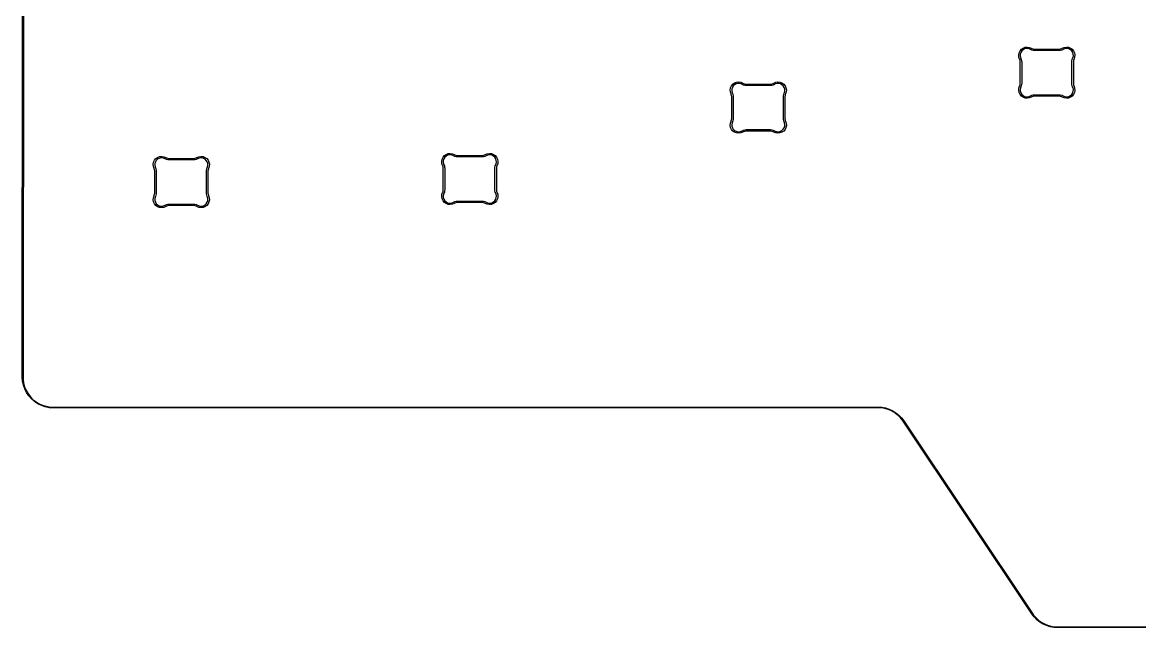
# Model space of a CAD drawing. Header units: inches. Extents: x 0.1 to 12.1, y -5.6 to -1.9.
# Drawn here: x 0.125 to 3.022, y -5.028 to -3.459 of the extents above; entities that cross this region are included whole.
import ezdxf

# ---------------------------------------------------------------- set-up
doc = ezdxf.new("R2010")
doc.units = ezdxf.units.IN
doc.header["$MEASUREMENT"] = 0
doc.layers.add('Edge.Cuts', color=254, linetype='CONTINUOUS', true_color=0xd0d2cd)

msp = doc.modelspace()

# ---------------------------------------------------------------- linework, layer by layer
at = {"layer": 'Edge.Cuts', "linetype": 'CONTINUOUS'}
for p, q in [((0.1252, -4.3789), (0.1266, -2.2067)), ((0.1286, -2.2067), (0.1272, -4.3789)), ((2.7098, -3.5383), (2.7122, -3.5333)), ((2.7122, -3.5333), (2.7157, -3.5291)), ((2.7167, -3.5335), (2.7143, -3.5374)), ((2.7157, -3.5291), (2.7202, -3.5259)), ((2.7201, -3.5305), (2.7167, -3.5335)), ((2.7241, -3.5283), (2.7201, -3.5305)), ((2.7202, -3.5259), (2.7254, -3.524)), ((2.7285, -3.5273), (2.7241, -3.5283)), ((2.7254, -3.524), (2.7308, -3.5234)), ((2.733, -3.5273), (2.7285, -3.5273)), ((2.7308, -3.5234), (2.7363, -3.5242)), ((2.7374, -3.5286), (2.733, -3.5273)), ((2.7363, -3.5242), (2.7413, -3.5263)), ((2.7394, -3.5297), (2.7374, -3.5286)), ((2.7428, -3.5313), (2.7394, -3.5297)), ((2.7413, -3.5263), (2.7427, -3.5271)), ((2.7427, -3.5271), (2.7456, -3.5282)), ((2.7465, -3.5323), (2.7428, -3.5313)), ((2.7456, -3.5282), (2.7487, -3.5287)), ((2.7503, -3.5327), (2.7465, -3.5323)), ((2.7487, -3.5287), (2.7503, -3.5287)), ((2.7503, -3.5287), (2.7503, -3.5287)), ((2.7503, -3.5287), (2.8128, -3.5287)), ((2.8128, -3.5327), (2.7503, -3.5327)), ((2.7503, -3.5327), (2.7503, -3.5327)), ((2.8128, -3.5287), (2.8144, -3.5287)), ((2.8166, -3.5323), (2.8128, -3.5327)), ((2.8144, -3.5287), (2.8175, -3.5282)), ((2.8203, -3.5313), (2.8166, -3.5323)), ((2.8175, -3.5282), (2.8204, -3.5271)), ((2.8238, -3.5297), (2.8203, -3.5313)), ((2.8204, -3.5271), (2.8218, -3.5263)), ((2.8218, -3.5263), (2.8268, -3.5242)), ((2.8257, -3.5286), (2.8238, -3.5297)), ((2.8301, -3.5273), (2.8257, -3.5286)), ((2.8268, -3.5242), (2.8323, -3.5234)), ((2.8346, -3.5273), (2.8301, -3.5273)), ((2.8323, -3.5234), (2.8378, -3.524)), ((2.839, -3.5283), (2.8346, -3.5273)), ((2.8378, -3.524), (2.8429, -3.5259)), ((2.843, -3.5305), (2.839, -3.5283)), ((2.8429, -3.5259), (2.8474, -3.5291)), ((2.8464, -3.5335), (2.843, -3.5305)), ((2.8488, -3.5374), (2.8464, -3.5335)), ((2.8474, -3.5291), (2.8509, -3.5333)), ((2.8509, -3.5333), (2.8533, -3.5383)), ((2.7088, -3.5437), (2.7098, -3.5383)), ((2.7092, -3.5492), (2.7088, -3.5437)), ((2.7109, -3.5544), (2.7092, -3.5492)), ((2.7115, -3.5556), (2.7109, -3.5544)), ((2.7109, -3.5544), (2.7109, -3.5544)), ((2.7123, -3.5581), (2.7115, -3.5556)), ((2.7127, -3.5608), (2.7123, -3.5581)), ((2.7129, -3.5417), (2.7126, -3.5462)), ((2.7126, -3.5462), (2.7135, -3.5507)), ((2.7127, -3.5621), (2.7127, -3.5608)), ((2.7127, -3.6174), (2.7127, -3.5621)), ((2.7127, -3.5621), (2.7127, -3.5621)), ((2.7143, -3.5374), (2.7129, -3.5417)), ((2.7135, -3.5507), (2.7145, -3.5527)), ((2.7145, -3.5527), (2.7145, -3.5527)), ((2.7145, -3.5527), (2.7156, -3.5557)), ((2.7156, -3.5557), (2.7164, -3.5589)), ((2.7164, -3.5589), (2.7166, -3.5621)), ((2.7166, -3.5621), (2.7166, -3.5621)), ((2.7166, -3.5621), (2.7166, -3.6174)), ((2.8465, -3.5621), (2.8468, -3.5589)), ((2.8465, -3.6174), (2.8465, -3.5621)), ((2.8465, -3.5621), (2.8465, -3.5621)), ((2.8468, -3.5589), (2.8475, -3.5557)), ((2.8475, -3.5557), (2.8487, -3.5527)), ((2.8487, -3.5527), (2.8496, -3.5507)), ((2.8502, -3.5417), (2.8488, -3.5374)), ((2.8496, -3.5507), (2.8505, -3.5462)), ((2.8505, -3.5462), (2.8502, -3.5417)), ((2.8509, -3.5581), (2.8505, -3.5608)), ((2.8505, -3.5608), (2.8505, -3.5621)), ((2.8505, -3.5621), (2.8505, -3.5621)), ((2.8505, -3.5621), (2.8505, -3.6174)), ((2.8516, -3.5556), (2.8509, -3.5581)), ((2.8522, -3.5544), (2.8516, -3.5556)), ((2.8539, -3.5492), (2.8522, -3.5544)), ((2.8533, -3.5383), (2.8543, -3.5437)), ((2.8543, -3.5437), (2.8539, -3.5492)), ((1.9642, -3.6239), (1.9677, -3.6197)), ((1.9677, -3.6197), (1.9722, -3.6165)), ((1.972, -3.621), (1.9687, -3.6241)), ((1.976, -3.6189), (1.972, -3.621)), ((1.9722, -3.6165), (1.9773, -3.6145)), ((1.9805, -3.6178), (1.976, -3.6189)), ((1.9773, -3.6145), (1.9828, -3.6139)), ((1.985, -3.6179), (1.9805, -3.6178)), ((1.9828, -3.6139), (1.9882, -3.6147)), ((1.9894, -3.6191), (1.985, -3.6179)), ((1.9882, -3.6147), (1.9933, -3.6169)), ((1.9913, -3.6203), (1.9894, -3.6191)), ((1.9948, -3.6219), (1.9913, -3.6203)), ((1.9933, -3.6169), (1.9947, -3.6177)), ((1.9947, -3.6177), (1.9976, -3.6187)), ((1.9976, -3.6187), (2.0007, -3.6193)), ((2.0007, -3.6193), (2.0023, -3.6193)), ((2.0023, -3.6193), (2.0023, -3.6193)), ((2.0023, -3.6193), (2.0648, -3.6193)), ((2.0648, -3.6193), (2.0664, -3.6193)), ((2.0664, -3.6193), (2.0695, -3.6187)), ((2.0695, -3.6187), (2.0724, -3.6177)), ((2.0757, -3.6203), (2.0723, -3.6219)), ((2.0724, -3.6177), (2.0737, -3.6169)), ((2.0737, -3.6169), (2.0788, -3.6147)), ((2.0777, -3.6191), (2.0757, -3.6203)), ((2.0821, -3.6179), (2.0777, -3.6191)), ((2.0788, -3.6147), (2.0843, -3.6139)), ((2.0866, -3.6178), (2.0821, -3.6179)), ((2.0843, -3.6139), (2.0897, -3.6145)), ((2.091, -3.6189), (2.0866, -3.6178)), ((2.0897, -3.6145), (2.0949, -3.6165)), ((2.095, -3.621), (2.091, -3.6189)), ((2.0949, -3.6165), (2.0994, -3.6197)), ((2.0983, -3.6241), (2.095, -3.621)), ((2.0994, -3.6197), (2.1029, -3.6239)), ((2.7115, -3.6239), (2.7123, -3.6214)), ((2.7123, -3.6214), (2.7127, -3.6188)), ((2.7127, -3.6188), (2.7127, -3.6174)), ((2.7164, -3.6207), (2.7156, -3.6238)), ((2.7166, -3.6174), (2.7164, -3.6207)), ((2.7166, -3.6174), (2.7166, -3.6174)), ((2.7166, -3.6174), (2.7166, -3.6174)), ((2.8468, -3.6207), (2.8465, -3.6174)), ((2.8475, -3.6238), (2.8468, -3.6207)), ((2.8505, -3.6174), (2.8505, -3.6188)), ((2.8505, -3.6188), (2.8509, -3.6214)), ((2.8509, -3.6214), (2.8516, -3.6239)), ((1.9608, -3.6342), (1.9618, -3.6288)), ((1.9611, -3.6397), (1.9608, -3.6342)), ((1.9629, -3.645), (1.9611, -3.6397)), ((1.9618, -3.6288), (1.9642, -3.6239)), ((1.9635, -3.6462), (1.9629, -3.645)), ((1.9629, -3.645), (1.9629, -3.645)), ((1.9642, -3.6487), (1.9635, -3.6462)), ((1.9646, -3.6513), (1.9642, -3.6487)), ((1.9648, -3.6322), (1.9646, -3.6368)), ((1.9646, -3.6368), (1.9654, -3.6412)), ((1.9663, -3.6279), (1.9648, -3.6322)), ((1.9654, -3.6412), (1.9664, -3.6433)), ((1.9687, -3.6241), (1.9663, -3.6279)), ((1.9664, -3.6433), (1.9664, -3.6433)), ((1.9664, -3.6433), (1.9676, -3.6463)), ((1.9676, -3.6463), (1.9683, -3.6494)), ((1.9683, -3.6494), (1.9686, -3.6526)), ((1.9985, -3.6229), (1.9948, -3.6219)), ((2.0023, -3.6232), (1.9985, -3.6229)), ((2.0648, -3.6232), (2.0023, -3.6232)), ((2.0023, -3.6232), (2.0023, -3.6232)), ((2.0686, -3.6229), (2.0648, -3.6232)), ((2.0723, -3.6219), (2.0686, -3.6229)), ((2.1008, -3.6279), (2.0983, -3.6241)), ((2.0985, -3.6526), (2.0987, -3.6494)), ((2.0987, -3.6494), (2.0995, -3.6463)), ((2.0995, -3.6463), (2.1006, -3.6433)), ((2.1006, -3.6433), (2.1016, -3.6412)), ((2.1022, -3.6322), (2.1008, -3.6279)), ((2.1016, -3.6412), (2.1025, -3.6368)), ((2.1025, -3.6368), (2.1022, -3.6322)), ((2.1028, -3.6487), (2.1024, -3.6513)), ((2.1036, -3.6462), (2.1028, -3.6487)), ((2.1029, -3.6239), (2.1053, -3.6288)), ((2.1042, -3.645), (2.1036, -3.6462)), ((2.1059, -3.6397), (2.1042, -3.645)), ((2.1053, -3.6288), (2.1063, -3.6342)), ((2.1063, -3.6342), (2.1059, -3.6397)), ((2.7088, -3.6358), (2.7092, -3.6303)), ((2.7098, -3.6412), (2.7088, -3.6358)), ((2.7092, -3.6303), (2.7109, -3.6251)), ((2.7122, -3.6462), (2.7098, -3.6412)), ((2.7109, -3.6251), (2.7115, -3.6239)), ((2.7109, -3.6251), (2.7109, -3.6251)), ((2.7157, -3.6504), (2.7122, -3.6462)), ((2.7135, -3.6289), (2.7126, -3.6333)), ((2.7126, -3.6333), (2.7129, -3.6379)), ((2.7129, -3.6379), (2.7143, -3.6422)), ((2.7145, -3.6268), (2.7135, -3.6289)), ((2.7143, -3.6422), (2.7167, -3.646)), ((2.7156, -3.6238), (2.7145, -3.6268)), ((2.7145, -3.6268), (2.7145, -3.6268)), ((2.7145, -3.6268), (2.7145, -3.6268)), ((2.7202, -3.6536), (2.7157, -3.6504)), ((2.7167, -3.646), (2.7201, -3.6491)), ((2.7201, -3.6491), (2.7241, -3.6512)), ((2.7374, -3.6509), (2.7394, -3.6498)), ((2.7394, -3.6498), (2.7428, -3.6482)), ((2.7394, -3.6498), (2.7394, -3.6498)), ((2.7428, -3.6482), (2.7465, -3.6472)), ((2.7465, -3.6472), (2.7503, -3.6469)), ((2.7503, -3.6469), (2.8128, -3.6469)), ((2.8128, -3.6469), (2.8166, -3.6472)), ((2.8166, -3.6472), (2.8203, -3.6482)), ((2.8203, -3.6482), (2.8238, -3.6498)), ((2.8238, -3.6498), (2.8257, -3.6509)), ((2.839, -3.6512), (2.843, -3.6491)), ((2.8474, -3.6504), (2.8429, -3.6536)), ((2.843, -3.6491), (2.8464, -3.646)), ((2.8464, -3.646), (2.8488, -3.6422)), ((2.8509, -3.6462), (2.8474, -3.6504)), ((2.8487, -3.6268), (2.8475, -3.6238)), ((2.8496, -3.6289), (2.8487, -3.6268)), ((2.8488, -3.6422), (2.8502, -3.6379)), ((2.8505, -3.6333), (2.8496, -3.6289)), ((2.8502, -3.6379), (2.8505, -3.6333)), ((2.8533, -3.6412), (2.8509, -3.6462)), ((2.8516, -3.6239), (2.8522, -3.6251)), ((2.8522, -3.6251), (2.8522, -3.6251)), ((2.8522, -3.6251), (2.8539, -3.6303)), ((2.8543, -3.6358), (2.8533, -3.6412)), ((2.8539, -3.6303), (2.8543, -3.6358)), ((1.9646, -3.6526), (1.9646, -3.6513)), ((1.9646, -3.708), (1.9646, -3.6526)), ((1.9646, -3.6526), (1.9646, -3.6526)), ((1.9686, -3.6526), (1.9686, -3.6526)), ((1.9686, -3.6526), (1.9686, -3.708)), ((2.0985, -3.708), (2.0985, -3.6526)), ((2.0985, -3.6526), (2.0985, -3.6526)), ((2.1024, -3.6513), (2.1024, -3.6526)), ((2.1024, -3.6526), (2.1024, -3.6526)), ((2.1024, -3.6526), (2.1024, -3.708)), ((2.7254, -3.6556), (2.7202, -3.6536)), ((2.7241, -3.6512), (2.7285, -3.6523)), ((2.7308, -3.6562), (2.7254, -3.6556)), ((2.7285, -3.6523), (2.733, -3.6522)), ((2.7363, -3.6554), (2.7308, -3.6562)), ((2.733, -3.6522), (2.7374, -3.6509)), ((2.7413, -3.6532), (2.7363, -3.6554)), ((2.7427, -3.6524), (2.7413, -3.6532)), ((2.7413, -3.6532), (2.7413, -3.6532)), ((2.7456, -3.6513), (2.7427, -3.6524)), ((2.7487, -3.6508), (2.7456, -3.6513)), ((2.7503, -3.6508), (2.7487, -3.6508)), ((2.8128, -3.6508), (2.7503, -3.6508)), ((2.8144, -3.6508), (2.8128, -3.6508)), ((2.8175, -3.6513), (2.8144, -3.6508)), ((2.8204, -3.6524), (2.8175, -3.6513)), ((2.8218, -3.6532), (2.8204, -3.6524)), ((2.8268, -3.6554), (2.8218, -3.6532)), ((2.8257, -3.6509), (2.8301, -3.6522)), ((2.8323, -3.6562), (2.8268, -3.6554)), ((2.8301, -3.6522), (2.8346, -3.6523)), ((2.8378, -3.6556), (2.8323, -3.6562)), ((2.8346, -3.6523), (2.839, -3.6512)), ((2.8429, -3.6536), (2.8378, -3.6556)), ((1.9646, -3.7093), (1.9646, -3.708)), ((1.9686, -3.708), (1.9683, -3.7112)), ((1.9686, -3.708), (1.9686, -3.708)), ((1.9686, -3.708), (1.9686, -3.708)), ((2.0987, -3.7112), (2.0985, -3.708)), ((2.1024, -3.708), (2.1024, -3.7093)), ((1.9608, -3.7264), (1.9611, -3.7209)), ((1.9618, -3.7318), (1.9608, -3.7264)), ((1.9611, -3.7209), (1.9629, -3.7157)), ((1.9642, -3.7368), (1.9618, -3.7318)), ((1.9629, -3.7157), (1.9635, -3.7145)), ((1.9629, -3.7157), (1.9629, -3.7157)), ((1.9635, -3.7145), (1.9642, -3.7119)), ((1.9642, -3.7119), (1.9646, -3.7093)), ((1.9677, -3.741), (1.9642, -3.7368)), ((1.9654, -3.7194), (1.9646, -3.7239)), ((1.9646, -3.7239), (1.9648, -3.7284)), ((1.9648, -3.7284), (1.9663, -3.7327)), ((1.9664, -3.7174), (1.9654, -3.7194)), ((1.9663, -3.7327), (1.9687, -3.7365)), ((1.9676, -3.7144), (1.9664, -3.7174)), ((1.9664, -3.7174), (1.9664, -3.7174)), ((1.9664, -3.7174), (1.9664, -3.7174)), ((1.9683, -3.7112), (1.9676, -3.7144)), ((1.9687, -3.7365), (1.972, -3.7396)), ((2.095, -3.7396), (2.0983, -3.7365)), ((2.0983, -3.7365), (2.1008, -3.7327)), ((2.0995, -3.7144), (2.0987, -3.7112)), ((2.1029, -3.7368), (2.0994, -3.741)), ((2.1006, -3.7174), (2.0995, -3.7144)), ((2.1016, -3.7194), (2.1006, -3.7174)), ((2.1008, -3.7327), (2.1022, -3.7284)), ((2.1025, -3.7239), (2.1016, -3.7194)), ((2.1022, -3.7284), (2.1025, -3.7239)), ((2.1024, -3.7093), (2.1028, -3.7119)), ((2.1028, -3.7119), (2.1036, -3.7145)), ((2.1053, -3.7318), (2.1029, -3.7368)), ((2.1036, -3.7145), (2.1042, -3.7157)), ((2.1042, -3.7157), (2.1042, -3.7157)), ((2.1042, -3.7157), (2.1059, -3.7209)), ((2.1063, -3.7264), (2.1053, -3.7318)), ((2.1059, -3.7209), (2.1063, -3.7264)), ((1.9722, -3.7442), (1.9677, -3.741)), ((1.972, -3.7396), (1.976, -3.7418)), ((1.9773, -3.7461), (1.9722, -3.7442)), ((1.976, -3.7418), (1.9805, -3.7428)), ((1.9828, -3.7467), (1.9773, -3.7461)), ((1.9805, -3.7428), (1.985, -3.7427)), ((1.9882, -3.7459), (1.9828, -3.7467)), ((1.985, -3.7427), (1.9894, -3.7415)), ((1.9933, -3.7438), (1.9882, -3.7459)), ((1.9894, -3.7415), (1.9913, -3.7404)), ((1.9913, -3.7404), (1.9948, -3.7387)), ((1.9913, -3.7404), (1.9913, -3.7404)), ((1.9947, -3.743), (1.9933, -3.7438)), ((1.9933, -3.7438), (1.9933, -3.7438)), ((1.9976, -3.7419), (1.9947, -3.743)), ((1.9948, -3.7387), (1.9985, -3.7377)), ((2.0007, -3.7413), (1.9976, -3.7419)), ((1.9985, -3.7377), (2.0023, -3.7374)), ((2.0023, -3.7413), (2.0007, -3.7413)), ((2.0023, -3.7374), (2.0648, -3.7374)), ((2.0648, -3.7413), (2.0023, -3.7413)), ((2.0648, -3.7374), (2.0686, -3.7377)), ((2.0664, -3.7413), (2.0648, -3.7413)), ((2.0695, -3.7419), (2.0664, -3.7413)), ((2.0686, -3.7377), (2.0723, -3.7387)), ((2.0724, -3.743), (2.0695, -3.7419)), ((2.0723, -3.7387), (2.0757, -3.7404)), ((2.0737, -3.7438), (2.0724, -3.743)), ((2.0788, -3.7459), (2.0737, -3.7438)), ((2.0757, -3.7404), (2.0777, -3.7415)), ((2.0777, -3.7415), (2.0821, -3.7427)), ((2.0843, -3.7467), (2.0788, -3.7459)), ((2.0821, -3.7427), (2.0866, -3.7428)), ((2.0897, -3.7461), (2.0843, -3.7467)), ((2.0866, -3.7428), (2.091, -3.7418)), ((2.0949, -3.7442), (2.0897, -3.7461)), ((2.091, -3.7418), (2.095, -3.7396)), ((2.0994, -3.741), (2.0949, -3.7442)), ((0.4647, -3.8272), (0.4657, -3.8218)), ((0.4657, -3.8218), (0.4681, -3.8168)), ((0.4681, -3.8168), (0.4716, -3.8126)), ((0.4702, -3.8208), (0.4688, -3.8251)), ((0.4726, -3.817), (0.4702, -3.8208)), ((0.4716, -3.8126), (0.4761, -3.8094)), ((0.476, -3.8139), (0.4726, -3.817)), ((0.48, -3.8118), (0.476, -3.8139)), ((0.4761, -3.8094), (0.4813, -3.8074)), ((0.4844, -3.8107), (0.48, -3.8118)), ((0.4813, -3.8074), (0.4867, -3.8068)), ((0.4889, -3.8108), (0.4844, -3.8107)), ((0.4867, -3.8068), (0.4922, -3.8076)), ((0.4933, -3.812), (0.4889, -3.8108)), ((0.4922, -3.8076), (0.4972, -3.8098)), ((0.4953, -3.8132), (0.4933, -3.812)), ((0.4987, -3.8148), (0.4953, -3.8132)), ((0.4972, -3.8098), (0.4986, -3.8106)), ((0.4986, -3.8106), (0.5015, -3.8117)), ((0.5024, -3.8158), (0.4987, -3.8148)), ((0.5015, -3.8117), (0.5046, -3.8122)), ((0.5062, -3.8161), (0.5024, -3.8158)), ((0.5046, -3.8122), (0.5062, -3.8122)), ((0.5062, -3.8122), (0.5062, -3.8122)), ((0.5062, -3.8122), (0.5687, -3.8122)), ((0.5687, -3.8161), (0.5062, -3.8161)), ((0.5062, -3.8161), (0.5062, -3.8161)), ((0.5687, -3.8122), (0.5703, -3.8122)), ((0.5725, -3.8158), (0.5687, -3.8161)), ((0.5703, -3.8122), (0.5734, -3.8117)), ((0.5762, -3.8148), (0.5725, -3.8158)), ((0.5734, -3.8117), (0.5763, -3.8106)), ((0.5797, -3.8132), (0.5762, -3.8148)), ((0.5763, -3.8106), (0.5777, -3.8098)), ((0.5777, -3.8098), (0.5827, -3.8076)), ((0.5816, -3.812), (0.5797, -3.8132)), ((0.586, -3.8108), (0.5816, -3.812)), ((0.5827, -3.8076), (0.5882, -3.8068)), ((0.5905, -3.8107), (0.586, -3.8108)), ((0.5882, -3.8068), (0.5937, -3.8074)), ((0.5949, -3.8118), (0.5905, -3.8107)), ((0.5937, -3.8074), (0.5988, -3.8094)), ((0.599, -3.8139), (0.5949, -3.8118)), ((0.5988, -3.8094), (0.6033, -3.8126)), ((0.6023, -3.817), (0.599, -3.8139)), ((0.6047, -3.8208), (0.6023, -3.817)), ((0.6033, -3.8126), (0.6068, -3.8168)), ((0.6061, -3.8251), (0.6047, -3.8208)), ((0.6068, -3.8168), (0.6092, -3.8218)), ((0.6092, -3.8218), (0.6102, -3.8272)), ((1.2127, -3.8193), (1.2138, -3.8139)), ((1.2131, -3.8248), (1.2127, -3.8193)), ((1.2138, -3.8139), (1.2161, -3.8089)), ((1.2161, -3.8089), (1.2197, -3.8047)), ((1.2168, -3.8173), (1.2165, -3.8218)), ((1.2165, -3.8218), (1.2174, -3.8262)), ((1.2182, -3.8129), (1.2168, -3.8173)), ((1.2207, -3.8091), (1.2182, -3.8129)), ((1.2197, -3.8047), (1.2242, -3.8015)), ((1.224, -3.8061), (1.2207, -3.8091)), ((1.228, -3.8039), (1.224, -3.8061)), ((1.2242, -3.8015), (1.2293, -3.7996)), ((1.2324, -3.8029), (1.228, -3.8039)), ((1.2293, -3.7996), (1.2348, -3.799)), ((1.237, -3.8029), (1.2324, -3.8029)), ((1.2348, -3.799), (1.2402, -3.7998)), ((1.2413, -3.8042), (1.237, -3.8029)), ((1.2402, -3.7998), (1.2453, -3.8019)), ((1.2433, -3.8053), (1.2413, -3.8042)), ((1.2467, -3.8069), (1.2433, -3.8053)), ((1.2453, -3.8019), (1.2466, -3.8027)), ((1.2466, -3.8027), (1.2496, -3.8038)), ((1.2504, -3.8079), (1.2467, -3.8069)), ((1.2496, -3.8038), (1.2527, -3.8043)), ((1.2542, -3.8083), (1.2504, -3.8079)), ((1.2527, -3.8043), (1.2542, -3.8043)), ((1.2542, -3.8043), (1.2542, -3.8043)), ((1.2542, -3.8043), (1.3168, -3.8043)), ((1.3168, -3.8083), (1.2542, -3.8083)), ((1.2542, -3.8083), (1.2542, -3.8083)), ((1.3168, -3.8043), (1.3183, -3.8043)), ((1.3206, -3.8079), (1.3168, -3.8083)), ((1.3183, -3.8043), (1.3214, -3.8038)), ((1.3243, -3.8069), (1.3206, -3.8079)), ((1.3214, -3.8038), (1.3244, -3.8027)), ((1.3277, -3.8053), (1.3243, -3.8069)), ((1.3244, -3.8027), (1.3257, -3.8019)), ((1.3257, -3.8019), (1.3308, -3.7998)), ((1.3297, -3.8042), (1.3277, -3.8053)), ((1.334, -3.8029), (1.3297, -3.8042)), ((1.3308, -3.7998), (1.3362, -3.799)), ((1.3386, -3.8029), (1.334, -3.8029)), ((1.3362, -3.799), (1.3417, -3.7996)), ((1.343, -3.8039), (1.3386, -3.8029)), ((1.3417, -3.7996), (1.3468, -3.8015)), ((1.347, -3.8061), (1.343, -3.8039)), ((1.3468, -3.8015), (1.3513, -3.8047)), ((1.3503, -3.8091), (1.347, -3.8061)), ((1.3528, -3.8129), (1.3503, -3.8091)), ((1.3513, -3.8047), (1.3549, -3.8089)), ((1.3542, -3.8173), (1.3528, -3.8129)), ((1.3536, -3.8262), (1.3545, -3.8218)), ((1.3545, -3.8218), (1.3542, -3.8173)), ((1.3549, -3.8089), (1.3572, -3.8139)), ((1.3572, -3.8139), (1.3583, -3.8193)), ((1.3583, -3.8193), (1.3579, -3.8248)), ((0.4651, -3.8327), (0.4647, -3.8272)), ((0.4668, -3.8379), (0.4651, -3.8327)), ((0.4674, -3.8391), (0.4668, -3.8379)), ((0.4668, -3.8379), (0.4668, -3.8379)), ((0.4682, -3.8416), (0.4674, -3.8391)), ((0.4686, -3.8442), (0.4682, -3.8416)), ((0.4688, -3.8251), (0.4685, -3.8297)), ((0.4685, -3.8297), (0.4694, -3.8341)), ((0.4686, -3.8456), (0.4686, -3.8442)), ((0.4686, -3.9009), (0.4686, -3.8456)), ((0.4686, -3.8456), (0.4686, -3.8456)), ((0.4694, -3.8341), (0.4704, -3.8362)), ((0.4704, -3.8362), (0.4704, -3.8362)), ((0.4704, -3.8362), (0.4715, -3.8392)), ((0.4715, -3.8392), (0.4723, -3.8423)), ((0.4723, -3.8423), (0.4725, -3.8456)), ((0.4725, -3.8456), (0.4725, -3.8456)), ((0.4725, -3.8456), (0.4725, -3.9009)), ((0.6024, -3.8456), (0.6027, -3.8423)), ((0.6024, -3.9009), (0.6024, -3.8456)), ((0.6024, -3.8456), (0.6024, -3.8456)), ((0.6027, -3.8423), (0.6034, -3.8392)), ((0.6034, -3.8392), (0.6046, -3.8362)), ((0.6046, -3.8362), (0.6056, -3.8341)), ((0.6056, -3.8341), (0.6064, -3.8297)), ((0.6064, -3.8297), (0.6061, -3.8251)), ((0.6068, -3.8416), (0.6064, -3.8442)), ((0.6064, -3.8442), (0.6064, -3.8456)), ((0.6064, -3.8456), (0.6064, -3.8456)), ((0.6064, -3.8456), (0.6064, -3.9009)), ((0.6075, -3.8391), (0.6068, -3.8416)), ((0.6081, -3.8379), (0.6075, -3.8391)), ((0.6099, -3.8327), (0.6081, -3.8379)), ((0.6102, -3.8272), (0.6099, -3.8327)), ((1.2148, -3.83), (1.2131, -3.8248)), ((1.2154, -3.8312), (1.2148, -3.83)), ((1.2148, -3.83), (1.2148, -3.83)), ((1.2162, -3.8337), (1.2154, -3.8312)), ((1.2166, -3.8364), (1.2162, -3.8337)), ((1.2166, -3.8377), (1.2166, -3.8364)), ((1.2166, -3.893), (1.2166, -3.8377)), ((1.2166, -3.8377), (1.2166, -3.8377)), ((1.2174, -3.8262), (1.2184, -3.8283)), ((1.2184, -3.8283), (1.2184, -3.8283)), ((1.2184, -3.8283), (1.2196, -3.8313)), ((1.2196, -3.8313), (1.2203, -3.8345)), ((1.2203, -3.8345), (1.2205, -3.8377)), ((1.2205, -3.8377), (1.2205, -3.8377)), ((1.2205, -3.8377), (1.2205, -3.893)), ((1.3505, -3.8377), (1.3507, -3.8345)), ((1.3505, -3.893), (1.3505, -3.8377)), ((1.3505, -3.8377), (1.3505, -3.8377)), ((1.3507, -3.8345), (1.3514, -3.8313)), ((1.3514, -3.8313), (1.3526, -3.8283)), ((1.3526, -3.8283), (1.3536, -3.8262)), ((1.3548, -3.8337), (1.3544, -3.8364)), ((1.3544, -3.8364), (1.3544, -3.8377)), ((1.3544, -3.8377), (1.3544, -3.8377)), ((1.3544, -3.8377), (1.3544, -3.893)), ((1.3556, -3.8312), (1.3548, -3.8337)), ((1.3561, -3.83), (1.3556, -3.8312)), ((1.3579, -3.8248), (1.3561, -3.83)), ((0.4651, -3.9138), (0.4668, -3.9086)), ((0.4668, -3.9086), (0.4674, -3.9074)), ((0.4668, -3.9086), (0.4668, -3.9086)), ((0.4674, -3.9074), (0.4682, -3.9049)), ((0.4682, -3.9049), (0.4686, -3.9022)), ((0.4686, -3.9022), (0.4686, -3.9009)), ((0.4704, -3.9103), (0.4694, -3.9123)), ((0.4715, -3.9073), (0.4704, -3.9103)), ((0.4704, -3.9103), (0.4704, -3.9103)), ((0.4704, -3.9103), (0.4704, -3.9103)), ((0.4723, -3.9041), (0.4715, -3.9073)), ((0.4725, -3.9009), (0.4723, -3.9041)), ((0.4725, -3.9009), (0.4725, -3.9009)), ((0.4725, -3.9009), (0.4725, -3.9009)), ((0.6027, -3.9041), (0.6024, -3.9009)), ((0.6034, -3.9073), (0.6027, -3.9041)), ((0.6046, -3.9103), (0.6034, -3.9073)), ((0.6056, -3.9123), (0.6046, -3.9103)), ((0.6064, -3.9009), (0.6064, -3.9022)), ((0.6064, -3.9022), (0.6068, -3.9049)), ((0.6068, -3.9049), (0.6075, -3.9074)), ((0.6075, -3.9074), (0.6081, -3.9086)), ((0.6081, -3.9086), (0.6081, -3.9086)), ((0.6081, -3.9086), (0.6099, -3.9138)), ((1.2127, -3.9114), (1.2131, -3.9059)), ((1.2131, -3.9059), (1.2148, -3.9007)), ((1.2148, -3.9007), (1.2154, -3.8995)), ((1.2148, -3.9007), (1.2148, -3.9007)), ((1.2154, -3.8995), (1.2162, -3.897)), ((1.2162, -3.897), (1.2166, -3.8944)), ((1.2174, -3.9045), (1.2165, -3.9089)), ((1.2165, -3.9089), (1.2168, -3.9134)), ((1.2166, -3.8944), (1.2166, -3.893)), ((1.2184, -3.9024), (1.2174, -3.9045)), ((1.2196, -3.8994), (1.2184, -3.9024)), ((1.2184, -3.9024), (1.2184, -3.9024)), ((1.2184, -3.9024), (1.2184, -3.9024)), ((1.2203, -3.8963), (1.2196, -3.8994)), ((1.2205, -3.893), (1.2203, -3.8963)), ((1.2205, -3.893), (1.2205, -3.893)), ((1.2205, -3.893), (1.2205, -3.893)), ((1.3507, -3.8963), (1.3505, -3.893)), ((1.3514, -3.8994), (1.3507, -3.8963)), ((1.3526, -3.9024), (1.3514, -3.8994)), ((1.3536, -3.9045), (1.3526, -3.9024)), ((1.3545, -3.9089), (1.3536, -3.9045)), ((1.3542, -3.9134), (1.3545, -3.9089)), ((1.3544, -3.893), (1.3544, -3.8944)), ((1.3544, -3.8944), (1.3548, -3.897)), ((1.3548, -3.897), (1.3556, -3.8995)), ((1.3556, -3.8995), (1.3561, -3.9007)), ((1.3561, -3.9007), (1.3561, -3.9007)), ((1.3561, -3.9007), (1.3579, -3.9059)), ((1.3579, -3.9059), (1.3583, -3.9114)), ((0.4647, -3.9193), (0.4651, -3.9138)), ((0.4657, -3.9247), (0.4647, -3.9193)), ((0.4681, -3.9297), (0.4657, -3.9247)), ((0.4716, -3.9339), (0.4681, -3.9297)), ((0.4694, -3.9123), (0.4685, -3.9168)), ((0.4685, -3.9168), (0.4688, -3.9213)), ((0.4688, -3.9213), (0.4702, -3.9256)), ((0.4702, -3.9256), (0.4726, -3.9295)), ((0.4761, -3.9371), (0.4716, -3.9339)), ((0.4726, -3.9295), (0.476, -3.9325)), ((0.476, -3.9325), (0.48, -3.9347)), ((0.4813, -3.939), (0.4761, -3.9371)), ((0.48, -3.9347), (0.4844, -3.9357)), ((0.4867, -3.9396), (0.4813, -3.939)), ((0.4844, -3.9357), (0.4889, -3.9356)), ((0.4922, -3.9388), (0.4867, -3.9396)), ((0.4889, -3.9356), (0.4933, -3.9344)), ((0.4972, -3.9367), (0.4922, -3.9388)), ((0.4933, -3.9344), (0.4953, -3.9333)), ((0.4953, -3.9333), (0.4987, -3.9316)), ((0.4953, -3.9333), (0.4953, -3.9333)), ((0.4972, -3.9367), (0.4972, -3.9367)), ((0.4986, -3.9359), (0.4972, -3.9367)), ((0.5015, -3.9348), (0.4986, -3.9359)), ((0.4987, -3.9316), (0.5024, -3.9307)), ((0.5046, -3.9343), (0.5015, -3.9348)), ((0.5024, -3.9307), (0.5062, -3.9303)), ((0.5062, -3.9343), (0.5046, -3.9343)), ((0.5062, -3.9303), (0.5687, -3.9303)), ((0.5687, -3.9343), (0.5062, -3.9343)), ((0.5687, -3.9303), (0.5725, -3.9307)), ((0.5703, -3.9343), (0.5687, -3.9343)), ((0.5734, -3.9348), (0.5703, -3.9343)), ((0.5725, -3.9307), (0.5762, -3.9316)), ((0.5763, -3.9359), (0.5734, -3.9348)), ((0.5762, -3.9316), (0.5797, -3.9333)), ((0.5777, -3.9367), (0.5763, -3.9359)), ((0.5827, -3.9388), (0.5777, -3.9367)), ((0.5797, -3.9333), (0.5816, -3.9344)), ((0.5816, -3.9344), (0.586, -3.9356)), ((0.5882, -3.9396), (0.5827, -3.9388)), ((0.586, -3.9356), (0.5905, -3.9357)), ((0.5937, -3.939), (0.5882, -3.9396)), ((0.5905, -3.9357), (0.5949, -3.9347)), ((0.5988, -3.9371), (0.5937, -3.939)), ((0.5949, -3.9347), (0.599, -3.9325)), ((0.6033, -3.9339), (0.5988, -3.9371)), ((0.599, -3.9325), (0.6023, -3.9295)), ((0.6023, -3.9295), (0.6047, -3.9256)), ((0.6068, -3.9297), (0.6033, -3.9339)), ((0.6047, -3.9256), (0.6061, -3.9213)), ((0.6064, -3.9168), (0.6056, -3.9123)), ((0.6061, -3.9213), (0.6064, -3.9168)), ((0.6092, -3.9247), (0.6068, -3.9297)), ((0.6102, -3.9193), (0.6092, -3.9247)), ((0.6099, -3.9138), (0.6102, -3.9193)), ((1.2138, -3.9168), (1.2127, -3.9114)), ((1.2161, -3.9218), (1.2138, -3.9168)), ((1.2197, -3.926), (1.2161, -3.9218)), ((1.2168, -3.9134), (1.2182, -3.9178)), ((1.2182, -3.9178), (1.2207, -3.9216)), ((1.2242, -3.9292), (1.2197, -3.926)), ((1.2207, -3.9216), (1.224, -3.9247)), ((1.224, -3.9247), (1.228, -3.9268)), ((1.2293, -3.9312), (1.2242, -3.9292)), ((1.228, -3.9268), (1.2324, -3.9279)), ((1.2348, -3.9318), (1.2293, -3.9312)), ((1.2324, -3.9279), (1.237, -3.9278)), ((1.2402, -3.9309), (1.2348, -3.9318)), ((1.237, -3.9278), (1.2413, -3.9265)), ((1.2453, -3.9288), (1.2402, -3.9309)), ((1.2413, -3.9265), (1.2433, -3.9254)), ((1.2433, -3.9254), (1.2467, -3.9238)), ((1.2433, -3.9254), (1.2433, -3.9254)), ((1.2466, -3.928), (1.2453, -3.9288)), ((1.2453, -3.9288), (1.2453, -3.9288)), ((1.2496, -3.9269), (1.2466, -3.928)), ((1.2467, -3.9238), (1.2504, -3.9228)), ((1.2527, -3.9264), (1.2496, -3.9269)), ((1.2504, -3.9228), (1.2542, -3.9224)), ((1.2542, -3.9264), (1.2527, -3.9264)), ((1.2542, -3.9224), (1.3168, -3.9224)), ((1.3168, -3.9264), (1.2542, -3.9264)), ((1.3168, -3.9224), (1.3206, -3.9228)), ((1.3183, -3.9264), (1.3168, -3.9264)), ((1.3214, -3.9269), (1.3183, -3.9264)), ((1.3206, -3.9228), (1.3243, -3.9238)), ((1.3244, -3.928), (1.3214, -3.9269)), ((1.3243, -3.9238), (1.3277, -3.9254)), ((1.3257, -3.9288), (1.3244, -3.928)), ((1.3308, -3.9309), (1.3257, -3.9288)), ((1.3277, -3.9254), (1.3297, -3.9265)), ((1.3297, -3.9265), (1.334, -3.9278)), ((1.3362, -3.9318), (1.3308, -3.9309)), ((1.334, -3.9278), (1.3386, -3.9279)), ((1.3417, -3.9312), (1.3362, -3.9318)), ((1.3386, -3.9279), (1.343, -3.9268)), ((1.3468, -3.9292), (1.3417, -3.9312)), ((1.343, -3.9268), (1.347, -3.9247)), ((1.3513, -3.926), (1.3468, -3.9292)), ((1.347, -3.9247), (1.3503, -3.9216)), ((1.3503, -3.9216), (1.3528, -3.9178)), ((1.3549, -3.9218), (1.3513, -3.926)), ((1.3528, -3.9178), (1.3542, -3.9134)), ((1.3572, -3.9168), (1.3549, -3.9218)), ((1.3583, -3.9114), (1.3572, -3.9168)), ((0.1259, -4.3894), (0.1252, -4.3789)), ((0.1252, -4.3789), (0.1252, -4.3789)), ((0.1252, -4.3789), (0.1252, -4.3789)), ((0.1279, -4.3996), (0.1259, -4.3894)), ((0.1272, -4.3789), (0.1272, -4.384)), ((0.1272, -4.384), (0.1285, -4.3942)), ((0.1313, -4.4095), (0.1279, -4.3996)), ((0.1285, -4.3942), (0.1312, -4.404)), ((0.1312, -4.404), (0.1351, -4.4134)), ((0.1359, -4.4188), (0.1313, -4.4095)), ((0.1351, -4.4134), (0.1402, -4.4223)), ((0.1417, -4.4275), (0.1359, -4.4188)), ((0.1402, -4.4223), (0.1464, -4.4303)), ((0.1486, -4.4353), (0.1417, -4.4275)), ((0.1464, -4.4303), (0.1536, -4.4376)), ((0.1564, -4.4422), (0.1486, -4.4353)), ((0.1536, -4.4376), (0.1617, -4.4438)), ((0.1651, -4.448), (0.1564, -4.4422)), ((0.1617, -4.4438), (0.1705, -4.4489)), ((0.1745, -4.4526), (0.1651, -4.448)), ((0.1705, -4.4489), (0.1799, -4.4528)), ((0.1843, -4.456), (0.1745, -4.4526)), ((0.1799, -4.4528), (0.1898, -4.4554)), ((0.1946, -4.458), (0.1843, -4.456)), ((0.1898, -4.4554), (0.1999, -4.4567)), ((0.205, -4.4587), (0.1946, -4.458)), ((0.1999, -4.4567), (0.205, -4.4567)), ((0.205, -4.4567), (2.3441, -4.4563)), ((2.3441, -4.4583), (0.205, -4.4587)), ((2.3441, -4.4563), (2.354, -4.457)), ((2.349, -4.4583), (2.3441, -4.4583)), ((2.3585, -4.4595), (2.349, -4.4583)), ((2.354, -4.457), (2.3637, -4.4588)), ((2.3679, -4.4619), (2.3585, -4.4595)), ((2.3637, -4.4588), (2.3731, -4.4618)), ((2.3768, -4.4654), (2.3679, -4.4619)), ((2.3731, -4.4618), (2.382, -4.4659)), ((2.3853, -4.4699), (2.3768, -4.4654)), ((2.382, -4.4659), (2.3904, -4.4711)), ((2.3932, -4.4755), (2.3853, -4.4699)), ((2.3904, -4.4711), (2.398, -4.4773)), ((2.4003, -4.482), (2.3932, -4.4755)), ((2.398, -4.4773), (2.4049, -4.4844)), ((2.4065, -4.4894), (2.4003, -4.482)), ((2.4049, -4.4844), (2.4108, -4.4923)), ((2.4091, -4.4934), (2.4065, -4.4894)), ((2.4092, -4.4934), (2.4091, -4.4934)), ((2.7432, -4.9927), (2.4092, -4.4934)), ((2.4092, -4.4934), (2.4092, -4.4934)), ((2.4108, -4.4923), (2.4108, -4.4923)), ((2.4108, -4.4923), (2.7448, -4.9916)), ((2.7491, -5.0005), (2.7432, -4.9927)), ((2.7448, -4.9916), (2.7474, -4.9956)), ((2.7474, -4.9956), (2.7537, -5.0028)), ((2.7559, -5.0075), (2.7491, -5.0005)), ((2.7537, -5.0028), (2.7608, -5.0092)), ((2.7636, -5.0136), (2.7559, -5.0075)), ((2.7608, -5.0092), (2.7686, -5.0147)), ((2.7719, -5.0187), (2.7636, -5.0136)), ((2.7686, -5.0147), (2.777, -5.0192)), ((2.7808, -5.0228), (2.7719, -5.0187)), ((2.777, -5.0192), (2.786, -5.0227)), ((2.7901, -5.0257), (2.7808, -5.0228)), ((2.786, -5.0227), (2.7952, -5.025)), ((2.7997, -5.0275), (2.7901, -5.0257)), ((2.7952, -5.025), (2.8047, -5.0261)), ((2.8095, -5.0281), (2.7997, -5.0275)), ((2.8047, -5.0261), (2.8095, -5.0261)), ((2.8095, -5.0261), (3.5075, -5.0254)), ((3.5075, -5.0274), (2.8095, -5.0281))]:
    msp.add_line(p, q, dxfattribs=at)

doc.saveas('drawing.dxf')
